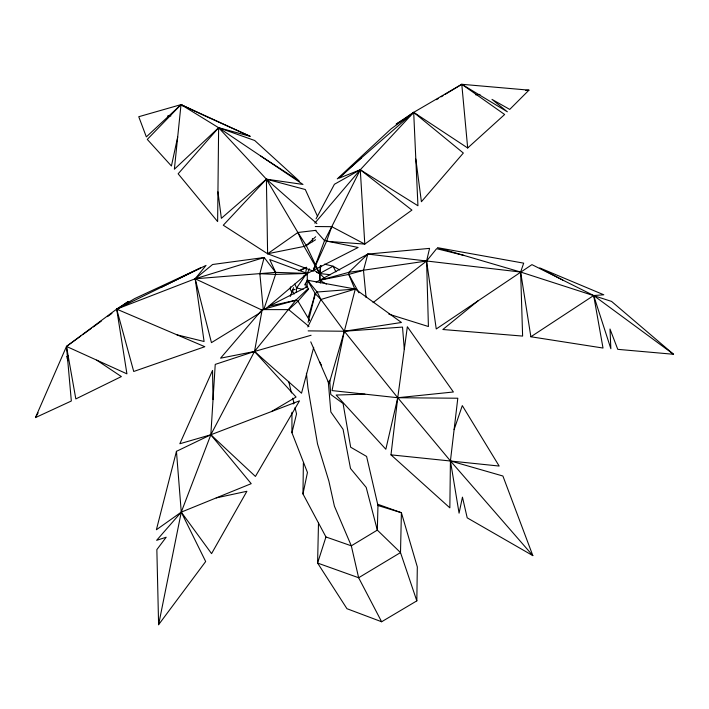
<?xml version="1.0" encoding="UTF-8"?>
<svg xmlns="http://www.w3.org/2000/svg" width="709" height="709" viewBox="0 0 709 709"><rect width="100%" height="100%" fill="white"/><g stroke="black" fill="none" stroke-linecap="round" stroke-linejoin="round"><path stroke-width="1.06" d="M329.641 380.219L330.775 394.479L343.067 403.492L350.671 447.211L366.597 456.436L377.968 505.526L377.321 530.11L351.318 545.824L325.954 536.961L302.973 493.943L303.372 462.986M315.461 230.425L324.527 240.626L358.151 247.468L307.325 273.452L269.757 259.574L275.606 272.362L275.579 274.41L263.73 309.709M355.032 289.627L348.775 274.401L348.801 272.353L367.794 254.088L429.565 248.38L426.596 261.036L428.413 326.521L388.869 314.158M318.492 523.189L317.597 563.052L346.949 608.703L381.628 621.758L416.821 600.869L417.317 566.934L401.4 512.722L377.808 504.276M307.157 287.916L307.325 273.452L275.606 272.362L195.179 278.779L116.684 309.124L66.486 346.426L35.45 417.601L71.334 401.01L66.486 346.426L80.746 336.057M326.379 284.105L319.67 280.268L320.3 265.848M296.247 292.179L296.654 287.943L305.251 275.464L306.634 267.169M309.106 281.163L307.369 280.197L315.248 293.623L320.938 299.49L344.326 331.245L397.74 397.731L457.801 398.228L450.428 460.93L449.843 507.848L390.987 454.85L397.74 397.731L407.347 326.743L453.397 391.988L397.74 397.731L332.025 390.579L344.326 331.245L355.289 289.068L307.369 280.197L304.657 284.912M320.308 283.068L319.626 273.523L320.982 265.423M311.083 335.268L254.513 351.46L215.235 364.391L210.83 434.768L255.426 476.439L299.499 400.833L210.83 434.768L176.452 451.341L181.265 512.128L205.672 561.528L158.603 624.709L181.265 512.128L210.83 434.768L254.513 351.46L295.857 300.226L308.663 288.138M302.973 493.943L307.449 472.469L291.94 432.72L291.94 412.284M177.693 136.934L171.418 165.995L147.286 139.407L181.017 104.622L250.082 136.288L218.629 127.717L181.017 104.622L138.751 116.719L146.338 136.881L181.017 104.622L203.173 115.088M291.94 432.72L296.53 413.914L295.015 407.622M308.087 322.356L315.248 293.623L317.145 292.019L355.289 289.068L401.454 322.48L344.326 331.245L308.158 330.881M176.452 451.341L156.388 529.756L181.265 512.128L251.208 483.671L210.83 434.768L179.838 443.745L212.532 370.452L213.028 399.575M313.697 347.33L301.52 393.211L254.513 351.46L220.552 358.187L262.197 309.603L295.857 300.226L297.984 301.148L309.62 320.539M263.278 309.656L259.857 273.701L264.165 257.5L212.603 264.501L195.179 278.779L204.086 341.499L176.887 334.799M366.074 297.523L363.487 270.289L367.794 254.088L520.636 272.043L611.557 301.405L673.55 354.278L617.769 349.342L609.997 329.011L610.857 348.731L593.672 295.529L531.936 264.634L436.248 328.967L426.596 261.036L436.611 248.682L463.81 255.382M308.344 316.896L315.248 293.623M325.954 536.961L317.597 563.052L358.639 577.746L381.628 621.758M290.637 286.817L290.025 288.696L291.86 292.33M290.265 296.451L293.535 287.668M454.114 429.583L462.303 405.61L499.163 466.052L390.987 454.85M324.279 277.963L319.626 273.523L313.538 270.12L326.557 241.299L331.759 226.676L360.278 169.761L413.693 112.359L461.781 84.291L528.958 90.149L509.727 109.408L491.984 99.384L507.343 111.792L461.781 84.291L444.897 94.545M293.171 404.05L293.996 402.145M307.839 326.938L320.938 299.49L355.289 289.068M307.591 272.673L309.425 268.853M361.493 157.806L339.035 178.189L360.278 169.761L411.92 210.094L364.798 244.091L331.759 226.676L324.527 240.626L313.538 270.12L313.458 267.94M316.054 218.824L334.409 184.278L360.278 169.761L417.938 205.761L413.693 112.359L396.127 124.155L410.192 115.62M35.45 417.601L38.162 412.868M314.814 223.167L360.278 169.761L364.798 244.091L326.557 241.299M308.539 289.183L297.984 301.148L288.687 309.629L262.197 309.603L254.513 351.46L296.052 397.049L271.396 411.592M305.145 275.562L307.325 273.452L275.579 274.41L259.857 273.701M182.78 105.88L181.017 104.622L174.37 169.238L218.629 127.717L302.973 184.437L266.398 179.164L223.282 225.223L267.612 253.76L304.108 246.431L306.261 245.5L315.665 236.735M467.683 147.986L504.64 114.503L461.781 84.291L467.683 147.986L413.693 112.359L390.987 128.941L337.271 178.89L413.693 112.359L463.34 153.038L421.403 201.728L415.811 159.055M123.012 305.969L127.983 301.715L116.684 309.124L126.92 373.847L66.486 346.426L75.828 398.928L121.363 376.576L96.708 360.137M265.042 309.346L307.325 273.452M478.442 300.501L442.85 329.508L522.613 336.084L520.636 272.043L523.685 263.154L437.444 247.654L520.636 272.043L530.873 336.766L603.013 348.039L593.672 295.529L603.793 294.793L539.753 267.913L562.804 280.082M373.058 302.637L426.596 261.036L348.801 272.353L319.67 280.268L316.117 282.173M82.528 334.763L91.443 328.285M93.225 326.991L101.245 321.15M107.484 316.622L111.942 313.378M118.181 308.84L127.983 301.715M313.511 271.201L267.612 253.76L297.886 232.49L316.028 230.328M530.873 336.766L593.672 295.529L673.55 354.278M405.876 118.855L407.728 117.685M330.35 274.746L319.626 273.523L306.261 245.5L315.558 239.748M260.602 312.456L211.45 342.642L195.179 278.779L206.027 265.396L116.684 309.124L133.726 371.481L204.83 346.71L116.684 309.124L134.799 298.542L200.585 267.931L161.351 287.26M436.46 99.668L438.33 98.533M441.149 96.823L443.028 95.688M66.611 356.707L68.418 355.696M307.086 274.463L303.328 276.191M316.568 272.362L319.626 273.523L333.097 266.203L339.744 269.996M367.794 254.088L319.67 280.268L348.775 274.401L363.487 270.289M307.635 286.551L268.835 306.235L295.857 300.226M298.844 270.741L305.668 267.621M300.43 270.439L304.108 268.755M295.192 289.263L292.223 290.406L294.075 294.075M216.236 497.895L246.892 491.284L211.566 553.623L181.265 512.128L156.636 540.32L166.172 537.236L156.849 549.626L158.603 624.709M475.633 94.82L479.993 94.439M525.697 90.433L528.958 90.149M364.887 394.151L336.137 395.055L385.838 449.24L397.74 397.731L450.428 460.93L532.831 555.617L502.903 476.014L450.428 460.93L459.069 513.165L462.454 497.151L467.204 517.845L532.831 555.617M167.546 115.984L170.869 115.904M315.266 226.534L331.759 226.676M324.536 264.165L333.097 266.203L335.951 271.839M303.089 289.467L296.654 287.943L294.714 284.087M377.968 505.526L401.4 512.722L400.505 552.577L416.821 600.869M204.174 115.54L250.082 136.288M262.383 310.276L195.179 278.779L264.165 257.5L275.606 272.362M260.797 156.077L299.287 181.079L254.699 140.497L218.629 127.717L178.145 173.811L217.628 221.58L218.629 127.717L266.398 179.164L316.879 223.61M288.687 309.629L308.938 326.45M307.369 280.197L317.145 292.019L320.938 299.49M217.947 191.829L221.368 218.328L266.398 179.164L297.886 232.49L306.261 245.5M319.626 273.523L304.108 246.431L297.886 232.49M348.775 274.401L358.967 292.808M319.493 361.599L321.594 365.419M317.588 216.467L305.295 189.525L266.398 179.164L267.612 253.76M310.764 341.853L329.082 383.817L344.326 331.245L402.508 327.088L404.298 349.245M66.956 357.717L67.993 360.73M288.687 381.415L291.47 392.946M292.737 398.183L294.005 403.43M306.412 373.271L307.963 387.974L317.517 443.923L328.879 481.11L334.409 506.146L351.318 545.824L358.639 577.746L400.505 552.577L377.321 530.11L366.198 487.402L350.503 468.481L343.067 429.308L330.837 411.956L328.249 381.265M314.397 295.52L314.566 297.691M305.854 283.901L306.075 287.065M312.403 238.499L312.518 241.769"/></g></svg>
